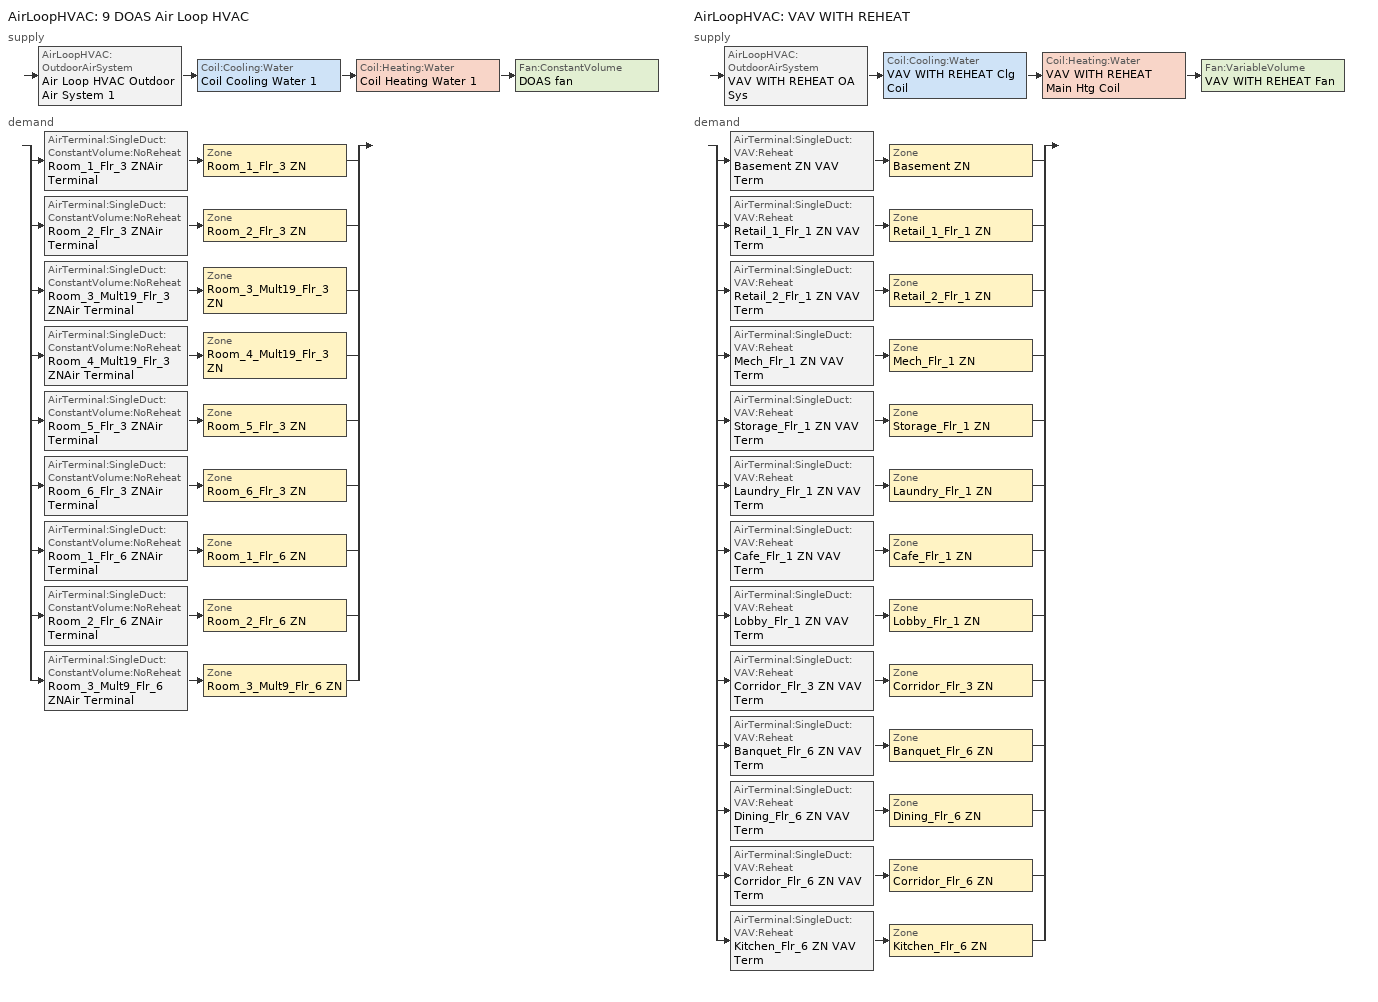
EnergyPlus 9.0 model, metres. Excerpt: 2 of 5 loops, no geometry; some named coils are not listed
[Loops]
AirLoopHVAC '9 DOAS Air Loop HVAC'
 supply: AirLoopHVAC:OutdoorAirSystem 'Air Loop HVAC Outdoor Air System 1' > Coil:Cooling:Water 'Coil Cooling Water 1' > Coil:Heating:Water 'Coil Heating Water 1' > Fan:ConstantVolume 'DOAS fan'
 demand: split
  | AirTerminal:SingleDuct:ConstantVolume:NoReheat 'Room_1_Flr_3 ZNAir Terminal' > Zone 'Room_1_Flr_3 ZN'
  | AirTerminal:SingleDuct:ConstantVolume:NoReheat 'Room_2_Flr_3 ZNAir Terminal' > Zone 'Room_2_Flr_3 ZN'
  | AirTerminal:SingleDuct:ConstantVolume:NoReheat 'Room_3_Mult19_Flr_3 ZNAir Terminal' > Zone 'Room_3_Mult19_Flr_3 ZN'
  | AirTerminal:SingleDuct:ConstantVolume:NoReheat 'Room_4_Mult19_Flr_3 ZNAir Terminal' > Zone 'Room_4_Mult19_Flr_3 ZN'
  | AirTerminal:SingleDuct:ConstantVolume:NoReheat 'Room_5_Flr_3 ZNAir Terminal' > Zone 'Room_5_Flr_3 ZN'
  | AirTerminal:SingleDuct:ConstantVolume:NoReheat 'Room_6_Flr_3 ZNAir Terminal' > Zone 'Room_6_Flr_3 ZN'
  | AirTerminal:SingleDuct:ConstantVolume:NoReheat 'Room_1_Flr_6 ZNAir Terminal' > Zone 'Room_1_Flr_6 ZN'
  | AirTerminal:SingleDuct:ConstantVolume:NoReheat 'Room_2_Flr_6 ZNAir Terminal' > Zone 'Room_2_Flr_6 ZN'
  | AirTerminal:SingleDuct:ConstantVolume:NoReheat 'Room_3_Mult9_Flr_6 ZNAir Terminal' > Zone 'Room_3_Mult9_Flr_6 ZN'
AirLoopHVAC 'VAV WITH REHEAT'
 supply: AirLoopHVAC:OutdoorAirSystem 'VAV WITH REHEAT OA Sys' > Coil:Cooling:Water 'VAV WITH REHEAT Clg Coil' > Coil:Heating:Water 'VAV WITH REHEAT Main Htg Coil' > Fan:VariableVolume 'VAV WITH REHEAT Fan'
 demand: split
  | AirTerminal:SingleDuct:VAV:Reheat 'Basement ZN VAV Term' > Zone 'Basement ZN'
  | AirTerminal:SingleDuct:VAV:Reheat 'Retail_1_Flr_1 ZN VAV Term' > Zone 'Retail_1_Flr_1 ZN'
  | AirTerminal:SingleDuct:VAV:Reheat 'Retail_2_Flr_1 ZN VAV Term' > Zone 'Retail_2_Flr_1 ZN'
  | AirTerminal:SingleDuct:VAV:Reheat 'Mech_Flr_1 ZN VAV Term' > Zone 'Mech_Flr_1 ZN'
  | AirTerminal:SingleDuct:VAV:Reheat 'Storage_Flr_1 ZN VAV Term' > Zone 'Storage_Flr_1 ZN'
  | AirTerminal:SingleDuct:VAV:Reheat 'Laundry_Flr_1 ZN VAV Term' > Zone 'Laundry_Flr_1 ZN'
  | AirTerminal:SingleDuct:VAV:Reheat 'Cafe_Flr_1 ZN VAV Term' > Zone 'Cafe_Flr_1 ZN'
  | AirTerminal:SingleDuct:VAV:Reheat 'Lobby_Flr_1 ZN VAV Term' > Zone 'Lobby_Flr_1 ZN'
  | AirTerminal:SingleDuct:VAV:Reheat 'Corridor_Flr_3 ZN VAV Term' > Zone 'Corridor_Flr_3 ZN'
  | AirTerminal:SingleDuct:VAV:Reheat 'Banquet_Flr_6 ZN VAV Term' > Zone 'Banquet_Flr_6 ZN'
  | AirTerminal:SingleDuct:VAV:Reheat 'Dining_Flr_6 ZN VAV Term' > Zone 'Dining_Flr_6 ZN'
  | AirTerminal:SingleDuct:VAV:Reheat 'Corridor_Flr_6 ZN VAV Term' > Zone 'Corridor_Flr_6 ZN'
  | AirTerminal:SingleDuct:VAV:Reheat 'Kitchen_Flr_6 ZN VAV Term' > Zone 'Kitchen_Flr_6 ZN'
[ZoneControl:Thermostat] Control Object Type 1=ThermostatSetpoint:DualSetpoint
Name | Zone or ZoneList | Control Type Schedule | Control Name 1
Banquet_Flr_6 ZN Thermostat | Banquet_Flr_6 ZN | Banquet_Flr_6 ZN Thermostat Schedule | LargeHotel Banquet Thermostat 2
Basement ZN Thermostat | Basement ZN | Basement ZN Thermostat Schedule | LargeHotel Basement Thermostat 1
Cafe_Flr_1 ZN Thermostat | Cafe_Flr_1 ZN | Cafe_Flr_1 ZN Thermostat Schedule | LargeHotel Cafe Thermostat 1
Corridor_Flr_3 ZN Thermostat | Corridor_Flr_3 ZN | Corridor_Flr_3 ZN Thermostat Schedule | LargeHotel Corridor2 Thermostat 1
Corridor_Flr_6 ZN Thermostat | Corridor_Flr_6 ZN | Corridor_Flr_6 ZN Thermostat Schedule | LargeHotel Corridor Thermostat 1
Dining_Flr_6 ZN Thermostat | Dining_Flr_6 ZN | Dining_Flr_6 ZN Thermostat Schedule | LargeHotel Banquet Thermostat 1
Kitchen_Flr_6 ZN Thermostat | Kitchen_Flr_6 ZN | Kitchen_Flr_6 ZN Thermostat Schedule | LargeHotel Kitchen Thermostat 1
Laundry_Flr_1 ZN Thermostat | Laundry_Flr_1 ZN | Laundry_Flr_1 ZN Thermostat Schedule | LargeHotel Laundry Thermostat 1
Lobby_Flr_1 ZN Thermostat | Lobby_Flr_1 ZN | Lobby_Flr_1 ZN Thermostat Schedule | LargeHotel Lobby Thermostat 1
Mech_Flr_1 ZN Thermostat | Mech_Flr_1 ZN | Mech_Flr_1 ZN Thermostat Schedule | LargeHotel Mechanical Thermostat 1
Retail_1_Flr_1 ZN Thermostat | Retail_1_Flr_1 ZN | Retail_1_Flr_1 ZN Thermostat Schedule | LargeHotel Retail Thermostat 1
Retail_2_Flr_1 ZN Thermostat | Retail_2_Flr_1 ZN | Retail_2_Flr_1 ZN Thermostat Schedule | LargeHotel Retail2 Thermostat 1
Room_1_Flr_3 ZN Thermostat | Room_1_Flr_3 ZN | Room_1_Flr_3 ZN Thermostat Schedule | LargeHotel GuestRoom Thermostat 3
Room_1_Flr_6 ZN Thermostat | Room_1_Flr_6 ZN | Room_1_Flr_6 ZN Thermostat Schedule | LargeHotel GuestRoom3 Thermostat 2
Room_2_Flr_3 ZN Thermostat | Room_2_Flr_3 ZN | Room_2_Flr_3 ZN Thermostat Schedule | LargeHotel GuestRoom Thermostat 4
Room_2_Flr_6 ZN Thermostat | Room_2_Flr_6 ZN | Room_2_Flr_6 ZN Thermostat Schedule | LargeHotel GuestRoom3 Thermostat 1
Room_3_Mult19_Flr_3 ZN Thermostat | Room_3_Mult19_Flr_3 ZN | Room_3_Mult19_Flr_3 ZN Thermostat Schedule | LargeHotel GuestRoom2 Thermostat 2
Room_3_Mult9_Flr_6 ZN Thermostat | Room_3_Mult9_Flr_6 ZN | Room_3_Mult9_Flr_6 ZN Thermostat Schedule | LargeHotel GuestRoom4 Thermostat 1
Room_4_Mult19_Flr_3 ZN Thermostat | Room_4_Mult19_Flr_3 ZN | Room_4_Mult19_Flr_3 ZN Thermostat Schedule | LargeHotel GuestRoom2 Thermostat 1
Room_5_Flr_3 ZN Thermostat | Room_5_Flr_3 ZN | Room_5_Flr_3 ZN Thermostat Schedule | LargeHotel GuestRoom Thermostat 2
Room_6_Flr_3 ZN Thermostat | Room_6_Flr_3 ZN | Room_6_Flr_3 ZN Thermostat Schedule | LargeHotel GuestRoom Thermostat 1
Storage_Flr_1 ZN Thermostat | Storage_Flr_1 ZN | Storage_Flr_1 ZN Thermostat Schedule | LargeHotel Storage Thermostat 1
[ThermostatSetpoint:DualSetpoint]
Name | Heating Setpoint Temperature Schedule | Cooling Setpoint Temperature Schedule
LargeHotel Banquet Thermostat 2; LargeHotel Basement Thermostat 1; LargeHotel Cafe Thermostat 1; LargeHotel Banquet Thermostat 1; LargeHotel Laundry Thermostat 1; LargeHotel Lobby Thermostat 1; LargeHotel Mechanical Thermostat 1; LargeHotel Retail Thermostat 1; LargeHotel Retail2 Thermostat 1; LargeHotel Storage Thermostat 1 | LargeHotel HtgSetp | LargeHotel ClgSetp
LargeHotel Corridor2 Thermostat 1; LargeHotel Corridor Thermostat 1 | LargeHotel Corridor HtgSetp | LargeHotel Corridor ClgSetp
LargeHotel Kitchen Thermostat 1 | LargeHotel Kitchen HtgSetp | LargeHotel Kitchen ClgSetp
LargeHotel GuestRoom Thermostat 3; LargeHotel GuestRoom3 Thermostat 2; LargeHotel GuestRoom Thermostat 4; LargeHotel GuestRoom3 Thermostat 1; LargeHotel GuestRoom2 Thermostat 2; LargeHotel GuestRoom4 Thermostat 1; LargeHotel GuestRoom2 Thermostat 1; LargeHotel GuestRoom Thermostat 2; LargeHotel GuestRoom Thermostat 1 | LargeHotel GuestRoom HtgSetp | LargeHotel GuestRoom ClgSetp
[AirTerminal:SingleDuct:VAV:Reheat] Availability Schedule=Always On Discrete; Maximum Air Flow Rate {m3/s}=Autosize; Zone Minimum Air Flow Input Method=Constant; Constant Minimum Air Flow Fraction=0.3; Fixed Minimum Air Flow Rate {m3/s}=0; Maximum Hot Water or Steam Flow Rate {m3/s}=Autosize; Minimum Hot Water or Steam Flow Rate {m3/s}=0; Convergence Tolerance=0.001; Damper Heating Action=Normal; Maximum Flow per Zone Floor Area During Reheat {m3/s-m2}=0; Maximum Flow Fraction During Reheat=0.5; Maximum Reheat Air Temperature {C}=40
Name | Reheat Coil
Banquet_Flr_6 ZN VAV Term | Banquet_Flr_6 ZN Rht Coil
Basement ZN VAV Term | Basement ZN Rht Coil
Cafe_Flr_1 ZN VAV Term | Cafe_Flr_1 ZN Rht Coil
Corridor_Flr_3 ZN VAV Term | Corridor_Flr_3 ZN Rht Coil
Corridor_Flr_6 ZN VAV Term | Corridor_Flr_6 ZN Rht Coil
Dining_Flr_6 ZN VAV Term | Dining_Flr_6 ZN Rht Coil
Kitchen_Flr_6 ZN VAV Term | Kitchen_Flr_6 ZN Rht Coil
Laundry_Flr_1 ZN VAV Term | Laundry_Flr_1 ZN Rht Coil
Lobby_Flr_1 ZN VAV Term | Lobby_Flr_1 ZN Rht Coil
Mech_Flr_1 ZN VAV Term | Mech_Flr_1 ZN Rht Coil
Retail_1_Flr_1 ZN VAV Term | Retail_1_Flr_1 ZN Rht Coil
Retail_2_Flr_1 ZN VAV Term | Retail_2_Flr_1 ZN Rht Coil
Storage_Flr_1 ZN VAV Term | Storage_Flr_1 ZN Rht Coil
[Coil:Heating:Water] Availability Schedule=Always On Discrete; U-Factor Times Area Value {W/K}=Autosize; Maximum Water Flow Rate {m3/s}=Autosize; Performance Input Method=UFactorTimesAreaAndDesignWaterFlowRate; Rated Capacity {W}=Autosize; Rated Ratio for Air and Water Convection=0.5
Name | Rated Inlet Water Temperature {C} | Rated Inlet Air Temperature {C} | Rated Outlet Water Temperature {C} | Rated Outlet Air Temperature {C}
Coil Heating Water 1 | 82.2 | 16.6 | 71.1 | 32.2
VAV WITH REHEAT Main Htg Coil | 82.2222 | 16.6667 | 71.1111 | 40
[Fan:ZoneExhaust] Fan Total Efficiency=0.0660786; Pressure Rise {Pa}=124.544; System Availability Manager Coupling Mode=Decoupled
Name | Availability Schedule | Maximum Flow Rate {m3/s} | Balanced Exhaust Fraction Schedule
Banquet_Flr_6 Exhaust Fan; Dining_Flr_6 Exhaust Fan | Always On | 0.943895
Kitchen_Flr_6 Exhaust Fan | HotelLarge Kitchen_Exhaust_SCH | 0.04448 | HotelLarge Kitchen Exhaust Fan Balanced Exhaust Fraction Schedule
Laundry_Flr_1 Exhaust Fan | Always On | 0.235974
[Zone equipment]
Banquet_Flr_6 ZN: Banquet_Flr_6 ZN VAV Term, Banquet_Flr_6 Exhaust Fan
Basement ZN: Basement ZN VAV Term
Cafe_Flr_1 ZN: Cafe_Flr_1 ZN VAV Term
Corridor_Flr_3 ZN: Corridor_Flr_3 ZN VAV Term
Corridor_Flr_6 ZN: Corridor_Flr_6 ZN VAV Term
Dining_Flr_6 ZN: Dining_Flr_6 ZN VAV Term, Dining_Flr_6 Exhaust Fan
Kitchen_Flr_6 ZN: Kitchen_Flr_6 ZN VAV Term, Kitchen_Flr_6 Exhaust Fan
Laundry_Flr_1 ZN: Laundry_Flr_1 ZN VAV Term, Laundry_Flr_1 Exhaust Fan
Lobby_Flr_1 ZN: Lobby_Flr_1 ZN VAV Term
Mech_Flr_1 ZN: Mech_Flr_1 ZN VAV Term
Retail_1_Flr_1 ZN: Retail_1_Flr_1 ZN VAV Term
Retail_2_Flr_1 ZN: Retail_2_Flr_1 ZN VAV Term
Room_1_Flr_3 ZN: Room_1_Flr_3 ZNFCU, Room_1_Flr_3 ZNAir Terminal
Room_1_Flr_6 ZN: Room_1_Flr_6 ZNFCU, Room_1_Flr_6 ZNAir Terminal
Room_2_Flr_3 ZN: Room_2_Flr_3 ZNFCU, Room_2_Flr_3 ZNAir Terminal
Room_2_Flr_6 ZN: Room_2_Flr_6 ZNFCU, Room_2_Flr_6 ZNAir Terminal
Room_3_Mult19_Flr_3 ZN: Room_3_Mult19_Flr_3 ZNFCU, Room_3_Mult19_Flr_3 ZNAir Terminal
Room_3_Mult9_Flr_6 ZN: Room_3_Mult9_Flr_6 ZNFCU, Room_3_Mult9_Flr_6 ZNAir Terminal
Room_4_Mult19_Flr_3 ZN: Room_4_Mult19_Flr_3 ZNFCU, Room_4_Mult19_Flr_3 ZNAir Terminal
Room_5_Flr_3 ZN: Room_5_Flr_3 ZNFCU, Room_5_Flr_3 ZNAir Terminal
Room_6_Flr_3 ZN: Room_6_Flr_3 ZNFCU, Room_6_Flr_3 ZNAir Terminal
Storage_Flr_1 ZN: Storage_Flr_1 ZN VAV Term
[Sizing:Zone] Zone Cooling Design Supply Air Temperature Input Method=SupplyAirTemperature; Zone Cooling Design Supply Air Temperature {C}=12.8; Zone Cooling Design Supply Air Temperature Difference {deltaC}=11.11; Zone Heating Design Supply Air Temperature Input Method=SupplyAirTemperature; Zone Heating Design Supply Air Temperature {C}=40; Zone Heating Design Supply Air Temperature Difference {deltaC}=11.11; Zone Cooling Design Supply Air Humidity Ratio {kgWater/kgDryAir}=0.0085; Zone Heating Design Supply Air Humidity Ratio {kgWater/kgDryAir}=0.008; Cooling Design Air Flow Method=DesignDayWithLimit; Cooling Design Air Flow Rate {m3/s}=0; Cooling Minimum Air Flow per Zone Floor Area {m3/s-m2}=0.000762; Heating Design Air Flow Method=DesignDay; Heating Design Air Flow Rate {m3/s}=0; Heating Maximum Air Flow per Zone Floor Area {m3/s-m2}=0.002032; Heating Maximum Air Flow {m3/s}=0.141576; Heating Maximum Air Flow Fraction=0.3; Account for Dedicated Outdoor Air System=No
Name | Design Specification Outdoor Air Object | Cooling Minimum Air Flow {m3/s} | Cooling Minimum Air Flow Fraction | Design Specification Zone Air Distribution Object
Banquet_Flr_6 ZN | LargeHotel Banquet Ventilation (13.8001529466 ft3/min-person | 0 | 0 | Banquet_Flr_6 ZN Design Spec Zone Air Dist
Basement ZN | LargeHotel Basement Ventilation (13.8001529466 ft3/min-person | 0 | 0 | Basement ZN Design Spec Zone Air Dist
Cafe_Flr_1 ZN | LargeHotel Cafe Ventilation (13.8001529466 ft3/min-person | 0 | 0 | Cafe_Flr_1 ZN Design Spec Zone Air Dist
Corridor_Flr_3 ZN | LargeHotel Corridor2 Ventilation (13.8001529466 ft3/min-person | 0 | 0 | Corridor_Flr_3 ZN Design Spec Zone Air Dist
Corridor_Flr_6 ZN | LargeHotel Corridor Ventilation (13.8001529466 ft3/min-person | 0 | 0 | Corridor_Flr_6 ZN Design Spec Zone Air Dist
Dining_Flr_6 ZN | LargeHotel Banquet Ventilation (13.8001529466 ft3/min-person | 0 | 0 | Dining_Flr_6 ZN Design Spec Zone Air Dist
Kitchen_Flr_6 ZN | LargeHotel Kitchen Ventilation (13.8001529466 ft3/min-person | 0 | 0.7 | Kitchen_Flr_6 ZN Design Spec Zone Air Dist
Laundry_Flr_1 ZN | LargeHotel Laundry Ventilation (13.8001529466 ft3/min-person | 0.235679 | 0 | Laundry_Flr_1 ZN Design Spec Zone Air Dist
Lobby_Flr_1 ZN | LargeHotel Lobby Ventilation (13.8001529466 ft3/min-person | 0 | 0 | Lobby_Flr_1 ZN Design Spec Zone Air Dist
Mech_Flr_1 ZN | LargeHotel Mechanical Ventilation (13.8001529466 ft3/min-person | 0 | 0 | Mech_Flr_1 ZN Design Spec Zone Air Dist
Retail_1_Flr_1 ZN | LargeHotel Retail Ventilation (13.8001529466 ft3/min-person | 0 | 0 | Retail_1_Flr_1 ZN Design Spec Zone Air Dist
Retail_2_Flr_1 ZN | LargeHotel Retail2 Ventilation (13.8001529466 ft3/min-person | 0 | 0 | Retail_2_Flr_1 ZN Design Spec Zone Air Dist
Room_1_Flr_3 ZN | LargeHotel GuestRoom Ventilation (13.8001529466 ft3/min-person | 0 | 0 | Room_1_Flr_3 ZN Design Spec Zone Air Dist
Room_1_Flr_6 ZN | LargeHotel GuestRoom3 Ventilation (13.8001529466 ft3/min-person | 0 | 0 | Room_1_Flr_6 ZN Design Spec Zone Air Dist
Room_2_Flr_3 ZN | LargeHotel GuestRoom Ventilation (13.8001529466 ft3/min-person | 0 | 0 | Room_2_Flr_3 ZN Design Spec Zone Air Dist
Room_2_Flr_6 ZN | LargeHotel GuestRoom3 Ventilation (13.8001529466 ft3/min-person | 0 | 0 | Room_2_Flr_6 ZN Design Spec Zone Air Dist
Room_3_Mult19_Flr_3 ZN | LargeHotel GuestRoom2 Ventilation (13.8001529466 ft3/min-person | 0 | 0 | Room_3_Mult19_Flr_3 ZN Design Spec Zone Air Dist
Room_3_Mult9_Flr_6 ZN | LargeHotel GuestRoom4 Ventilation (13.8001529466 ft3/min-person | 0 | 0 | Room_3_Mult9_Flr_6 ZN Design Spec Zone Air Dist
Room_4_Mult19_Flr_3 ZN | LargeHotel GuestRoom2 Ventilation (13.8001529466 ft3/min-person | 0 | 0 | Room_4_Mult19_Flr_3 ZN Design Spec Zone Air Dist
Room_5_Flr_3 ZN | LargeHotel GuestRoom Ventilation (13.8001529466 ft3/min-person | 0 | 0 | Room_5_Flr_3 ZN Design Spec Zone Air Dist
Room_6_Flr_3 ZN | LargeHotel GuestRoom Ventilation (13.8001529466 ft3/min-person | 0 | 0 | Room_6_Flr_3 ZN Design Spec Zone Air Dist
Storage_Flr_1 ZN | LargeHotel Storage Ventilation (13.8001529466 ft3/min-person | 0 | 0 | Storage_Flr_1 ZN Design Spec Zone Air Dist
[DesignSpecification:ZoneAirDistribution] Zone Air Distribution Effectiveness in Cooling Mode=1; Zone Air Distribution Effectiveness in Heating Mode=1
Banquet_Flr_6 ZN Design Spec Zone Air Dist; Basement ZN Design Spec Zone Air Dist; Cafe_Flr_1 ZN Design Spec Zone Air Dist; Corridor_Flr_3 ZN Design Spec Zone Air Dist; Corridor_Flr_6 ZN Design Spec Zone Air Dist; Dining_Flr_6 ZN Design Spec Zone Air Dist; Kitchen_Flr_6 ZN Design Spec Zone Air Dist; Laundry_Flr_1 ZN Design Spec Zone Air Dist; Lobby_Flr_1 ZN Design Spec Zone Air Dist; Mech_Flr_1 ZN Design Spec Zone Air Dist; Retail_1_Flr_1 ZN Design Spec Zone Air Dist; Retail_2_Flr_1 ZN Design Spec Zone Air Dist; Room_1_Flr_3 ZN Design Spec Zone Air Dist; Room_1_Flr_6 ZN Design Spec Zone Air Dist; Room_2_Flr_3 ZN Design Spec Zone Air Dist; Room_2_Flr_6 ZN Design Spec Zone Air Dist; Room_3_Mult19_Flr_3 ZN Design Spec Zone Air Dist; Room_3_Mult9_Flr_6 ZN Design Spec Zone Air Dist; Room_4_Mult19_Flr_3 ZN Design Spec Zone Air Dist; Room_5_Flr_3 ZN Design Spec Zone Air Dist; Room_6_Flr_3 ZN Design Spec Zone Air Dist; Storage_Flr_1 ZN Design Spec Zone Air Dist
[Controller:MechanicalVentilation] Demand Controlled Ventilation=No; System Outdoor Air Method=ZoneSum
Name | Availability Schedule | Zone Name 1 | Design Specification Outdoor Air Object Name 1 | Design Specification Zone Air Distribution Object Name 1 | Zone Name 2 | Design Specification Outdoor Air Object Name 2 | Design Specification Zone Air Distribution Object Name 2 | Zone Name 3 | Design Specification Outdoor Air Object Name 3 | Design Specification Zone Air Distribution Object Name 3 | Zone Name 4 | Design Specification Outdoor Air Object Name 4 | Design Specification Zone Air Distribution Object Name 4 | Zone Name 5 | Design Specification Outdoor Air Object Name 5 | Design Specification Zone Air Distribution Object Name 5 | Zone Name 6 | Design Specification Outdoor Air Object Name 6 | Design Specification Zone Air Distribution Object Name 6 | Zone Name 7 | Design Specification Outdoor Air Object Name 7 | Design Specification Zone Air Distribution Object Name 7 | Zone Name 8 | Design Specification Outdoor Air Object Name 8 | Design Specification Zone Air Distribution Object Name 8 | Zone Name 9 | Design Specification Outdoor Air Object Name 9 | Design Specification Zone Air Distribution Object Name 9 | Zone Name 10 | Design Specification Outdoor Air Object Name 10 | Design Specification Zone Air Distribution Object Name 10 | Zone Name 11 | Design Specification Outdoor Air Object Name 11 | Design Specification Zone Air Distribution Object Name 11 | Zone Name 12 | Design Specification Outdoor Air Object Name 12 | Design Specification Zone Air Distribution Object Name 12 | Zone Name 13 | Design Specification Outdoor Air Object Name 13 | Design Specification Zone Air Distribution Object Name 13
VAV WITH REHEAT Vent Controller | HotelLarge HVACOperationSchd | Banquet_Flr_6 ZN | LargeHotel Banquet Ventilation (13.8001529466 ft3/min-person | Banquet_Flr_6 ZN Design Spec Zone Air Dist | Basement ZN | LargeHotel Basement Ventilation (13.8001529466 ft3/min-person | Basement ZN Design Spec Zone Air Dist | Cafe_Flr_1 ZN | LargeHotel Cafe Ventilation (13.8001529466 ft3/min-person | Cafe_Flr_1 ZN Design Spec Zone Air Dist | Corridor_Flr_3 ZN | LargeHotel Corridor2 Ventilation (13.8001529466 ft3/min-person | Corridor_Flr_3 ZN Design Spec Zone Air Dist | Corridor_Flr_6 ZN | LargeHotel Corridor Ventilation (13.8001529466 ft3/min-person | Corridor_Flr_6 ZN Design Spec Zone Air Dist | Dining_Flr_6 ZN | LargeHotel Banquet Ventilation (13.8001529466 ft3/min-person | Dining_Flr_6 ZN Design Spec Zone Air Dist | Kitchen_Flr_6 ZN | LargeHotel Kitchen Ventilation (13.8001529466 ft3/min-person | Kitchen_Flr_6 ZN Design Spec Zone Air Dist | Laundry_Flr_1 ZN | LargeHotel Laundry Ventilation (13.8001529466 ft3/min-person | Laundry_Flr_1 ZN Design Spec Zone Air Dist | Lobby_Flr_1 ZN | LargeHotel Lobby Ventilation (13.8001529466 ft3/min-person | Lobby_Flr_1 ZN Design Spec Zone Air Dist | Mech_Flr_1 ZN | LargeHotel Mechanical Ventilation (13.8001529466 ft3/min-person | Mech_Flr_1 ZN Design Spec Zone Air Dist | Retail_1_Flr_1 ZN | LargeHotel Retail Ventilation (13.8001529466 ft3/min-person | Retail_1_Flr_1 ZN Design Spec Zone Air Dist | Retail_2_Flr_1 ZN | LargeHotel Retail2 Ventilation (13.8001529466 ft3/min-person | Retail_2_Flr_1 ZN Design Spec Zone Air Dist | Storage_Flr_1 ZN | LargeHotel Storage Ventilation (13.8001529466 ft3/min-person | Storage_Flr_1 ZN Design Spec Zone Air Dist
Controller Mechanical Ventilation 1 | Always On Discrete | Room_1_Flr_3 ZN | LargeHotel GuestRoom Ventilation (13.8001529466 ft3/min-person | Room_1_Flr_3 ZN Design Spec Zone Air Dist | Room_1_Flr_6 ZN | LargeHotel GuestRoom3 Ventilation (13.8001529466 ft3/min-person | Room_1_Flr_6 ZN Design Spec Zone Air Dist | Room_2_Flr_3 ZN | LargeHotel GuestRoom Ventilation (13.8001529466 ft3/min-person | Room_2_Flr_3 ZN Design Spec Zone Air Dist | Room_2_Flr_6 ZN | LargeHotel GuestRoom3 Ventilation (13.8001529466 ft3/min-person | Room_2_Flr_6 ZN Design Spec Zone Air Dist | Room_3_Mult19_Flr_3 ZN | LargeHotel GuestRoom2 Ventilation (13.8001529466 ft3/min-person | Room_3_Mult19_Flr_3 ZN Design Spec Zone Air Dist | Room_3_Mult9_Flr_6 ZN | LargeHotel GuestRoom4 Ventilation (13.8001529466 ft3/min-person | Room_3_Mult9_Flr_6 ZN Design Spec Zone Air Dist | Room_4_Mult19_Flr_3 ZN | LargeHotel GuestRoom2 Ventilation (13.8001529466 ft3/min-person | Room_4_Mult19_Flr_3 ZN Design Spec Zone Air Dist | Room_5_Flr_3 ZN | LargeHotel GuestRoom Ventilation (13.8001529466 ft3/min-person | Room_5_Flr_3 ZN Design Spec Zone Air Dist | Room_6_Flr_3 ZN | LargeHotel GuestRoom Ventilation (13.8001529466 ft3/min-person | Room_6_Flr_3 ZN Design Spec Zone Air Dist
[DesignSpecification:OutdoorAir] Outdoor Air Method=Sum; Outdoor Air Flow per Person {m3/s-person}=0.00651295; Outdoor Air Flow per Zone {m3/s}=0; Outdoor Air Flow Air Changes per Hour {1/hr}=0
Name | Outdoor Air Flow per Zone Floor Area {m3/s-m2}
LargeHotel Banquet Ventilation (13.8001529466 ft3/min-person; LargeHotel Cafe Ventilation (13.8001529466 ft3/min-person; LargeHotel Laundry Ventilation (13.8001529466 ft3/min-person; LargeHotel Lobby Ventilation (13.8001529466 ft3/min-person; LargeHotel GuestRoom Ventilation (13.8001529466 ft3/min-person; LargeHotel GuestRoom3 Ventilation (13.8001529466 ft3/min-person; LargeHotel GuestRoom2 Ventilation (13.8001529466 ft3/min-person; LargeHotel GuestRoom4 Ventilation (13.8001529466 ft3/min-person | 0
LargeHotel Basement Ventilation (13.8001529466 ft3/min-person; LargeHotel Corridor2 Ventilation (13.8001529466 ft3/min-person; LargeHotel Corridor Ventilation (13.8001529466 ft3/min-person; LargeHotel Mechanical Ventilation (13.8001529466 ft3/min-person | 0.000254
LargeHotel Kitchen Ventilation (13.8001529466 ft3/min-person | 0.0023876
LargeHotel Retail Ventilation (13.8001529466 ft3/min-person; LargeHotel Retail2 Ventilation (13.8001529466 ft3/min-person | 0.001524
LargeHotel Storage Ventilation (13.8001529466 ft3/min-person | 0.000762
[Coil:Cooling:Water] Availability Schedule=Always On Discrete; Design Water Flow Rate {m3/s}=Autosize; Design Air Flow Rate {m3/s}=Autosize; Design Inlet Water Temperature {C}=Autosize; Design Inlet Air Temperature {C}=Autosize; Design Outlet Air Temperature {C}=Autosize; Design Inlet Air Humidity Ratio {kgWater/kgDryAir}=Autosize; Design Outlet Air Humidity Ratio {kgWater/kgDryAir}=Autosize; Type of Analysis=SimpleAnalysis; Heat Exchanger Configuration=CrossFlow
Coil Cooling Water 1; VAV WITH REHEAT Clg Coil
[AirTerminal:SingleDuct:ConstantVolume:NoReheat] Availability Schedule=Always On Discrete; Maximum Air Flow Rate {m3/s}=AutoSize
Room_1_Flr_3 ZNAir Terminal; Room_1_Flr_6 ZNAir Terminal; Room_2_Flr_3 ZNAir Terminal; Room_2_Flr_6 ZNAir Terminal; Room_3_Mult19_Flr_3 ZNAir Terminal; Room_3_Mult9_Flr_6 ZNAir Terminal; Room_4_Mult19_Flr_3 ZNAir Terminal; Room_5_Flr_3 ZNAir Terminal; Room_6_Flr_3 ZNAir Terminal
[AirLoopHVAC] Design Supply Air Flow Rate {m3/s}=AutoSize
9 DOAS Air Loop HVAC; VAV WITH REHEAT
[Sizing:System] Type of Load to Size On=Sensible; Design Outdoor Air Flow Rate {m3/s}=Autosize; Central Heating Maximum System Air Flow Ratio=0.3; Preheat Design Temperature {C}=7; Preheat Design Humidity Ratio {kgWater/kgDryAir}=0.008; Precool Design Temperature {C}=12.8; Precool Design Humidity Ratio {kgWater/kgDryAir}=0.008; Central Cooling Design Supply Air Temperature {C}=12.8; Type of Zone Sum to Use=Coincident; Central Cooling Design Supply Air Humidity Ratio {kgWater/kgDryAir}=0.0085; Central Heating Design Supply Air Humidity Ratio {kgWater/kgDryAir}=0.008; Cooling Supply Air Flow Rate Method=DesignDay; Cooling Supply Air Flow Rate {m3/s}=0; Cooling Supply Air Flow Rate Per Floor Area {m3/s-m2}=0.00996765; Cooling Fraction of Autosized Cooling Supply Air Flow Rate=1; Cooling Supply Air Flow Rate Per Unit Cooling Capacity {m3/s-W}=3.94755e-05; Heating Supply Air Flow Rate Method=DesignDay; Heating Supply Air Flow Rate {m3/s}=0; Heating Supply Air Flow Rate Per Floor Area {m3/s-m2}=0.00996765; Heating Fraction of Autosized Heating Supply Air Flow Rate=1; Heating Fraction of Autosized Cooling Supply Air Flow Rate=1; Heating Supply Air Flow Rate Per Unit Heating Capacity {m3/s-W}=3.15882e-05; System Outdoor Air Method=ZoneSum; Zone Maximum Outdoor Air Fraction=1; Cooling Design Capacity Method=CoolingDesignCapacity; Cooling Design Capacity {W}=Autosize; Cooling Design Capacity Per Floor Area {W/m2}=234.7; Fraction of Autosized Cooling Design Capacity=1; Heating Design Capacity Method=HeatingDesignCapacity; Heating Design Capacity {W}=Autosize; Heating Design Capacity Per Floor Area {W/m2}=157; Fraction of Autosized Heating Design Capacity=1; Central Cooling Capacity Control Method=OnOff
Name | Central Heating Design Supply Air Temperature {C} | 100% Outdoor Air in Cooling | 100% Outdoor Air in Heating
9 DOAS Air Loop HVAC | 16.7 | Yes | Yes
VAV WITH REHEAT | 16.6667 | No | No
[Controller:WaterCoil] Control Variable=Temperature; Actuator Variable=Flow; Maximum Actuated Flow {m3/s}=Autosize; Minimum Actuated Flow {m3/s}=0
Name | Action | Controller Convergence Tolerance {deltaC}
Controller Water Coil 15; VAV WITH REHEAT Clg Coil Controller | Reverse | Autosize
Controller Water Coil 14; VAV WITH REHEAT Main Htg Coil Controller | Normal | 0.0001
[Controller:OutdoorAir] Minimum Outdoor Air Flow Rate {m3/s}=0; Maximum Outdoor Air Flow Rate {m3/s}=Autosize; Economizer Control Action Type=ModulateFlow; Lockout Type=LockoutWithCompressor; Minimum Limit Type=FixedMinimum; High Humidity Control=No; Control High Indoor Humidity Based on Outdoor Humidity Ratio=Yes
Name | Economizer Control Type | Minimum Outdoor Air Schedule | Minimum Fraction of Outdoor Air Schedule | Mechanical Ventilation Controller | Heat Recovery Bypass Control Type
DOAS OA Controller | NoEconomizer | Always On Discrete | HotelLarge FLR_3_DOAS_OAminOAFracSchedule | Controller Mechanical Ventilation 1 | BypassWhenWithinEconomizerLimits
VAV WITH REHEAT OA Controller | DifferentialEnthalpy | HotelLarge HVACOperationSchd |  | VAV WITH REHEAT Vent Controller | BypassWhenOAFlowGreaterThanMinimum
[SetpointManager:MixedAir] Control Variable=Temperature
Node 142 OS Default SPM; Node 139 OS Default SPM; Node 136 OS Default SPM; Node 64 OS Default SPM; Node 59 OS Default SPM; Node 56 OS Default SPM
[Fan:ConstantVolume]
DOAS fan: Availability Schedule=HotelLarge HVACOperationSchd; Fan Total Efficiency=0.56875; Pressure Rise {Pa}=622.722; Maximum Flow Rate {m3/s}=2.0512; Motor Efficiency=0.875; Motor In Airstream Fraction=1
[SetpointManager:OutdoorAirReset]
Setpoint Manager Outdoor Air Reset 1: Control Variable=Temperature; Setpoint at Outdoor Low Temperature {C}=15.5; Outdoor Low Temperature {C}=15.5; Setpoint at Outdoor High Temperature {C}=12.8; Outdoor High Temperature {C}=21
[Fan:VariableVolume]
VAV WITH REHEAT Fan: Availability Schedule=HotelLarge HVACOperationSchd; Fan Total Efficiency=0.61425; Pressure Rise {Pa}=1389.92; Maximum Flow Rate {m3/s}=AutoSize; Fan Power Minimum Flow Rate Input Method=Fraction; Fan Power Minimum Flow Fraction=0.7; Fan Power Minimum Air Flow Rate {m3/s}=0; Motor Efficiency=0.945; Motor In Airstream Fraction=1; Fan Power Coefficient 1=0.1631; Fan Power Coefficient 2=1.5901; Fan Power Coefficient 3=-0.8817; Fan Power Coefficient 4=0.1281; Fan Power Coefficient 5=0
[SetpointManager:Scheduled]
13 Zone VAV supply air setpoint manager: Control Variable=Temperature; Schedule=Supply Air Temp - 55.04F
[Refrigeration:System] Minimum Condensing Temperature {C}=21; Refrigeration System Working Fluid Type=R404a; Suction Temperature Control Type=ConstantSuctionTemperature; Sum UA Suction Piping {W/K}=0; Suction Piping Zone=Kitchen_Flr_6 ZN; Number of Compressor Stages=1; Intercooler Type=None; Shell-and-Coil Intercooler Effectiveness=0.8
Name | Refrigerated Case or Walkin or CaseAndWalkInList | Refrigeration Condenser | Compressor or CompressorList
Refrigeration System 1 | Refrigeration System 1 Case and Walkin List | Refrigeration Condenser Air Cooled 1 | Refrigeration System 1 Compressor List
Refrigeration System 2 | Refrigeration System 2 Case and Walkin List | Refrigeration Condenser Air Cooled 2 | Refrigeration System 2 Compressor List
[Refrigeration:CaseAndWalkInList]
Name | Case or WalkIn Name 1
Refrigeration System 1 Case and Walkin List | Kitchen_Flr_6 ZN Walkin Freezer
Refrigeration System 2 Case and Walkin List | Kitchen_Flr_6 ZN Display Case
[Refrigeration:Case] Availability Schedule=Always On Discrete; Zone=Kitchen_Flr_6 ZN; Rated Ambient Temperature {C}=23.8889; Rated Ambient Relative Humidity {percent}=55; Latent Case Credit Curve Type=CaseTemperatureMethod; Fraction of Lighting Energy to Case=1; Case Anti-Sweat Heater Power per Unit Length {W/m}=0; Minimum Anti-Sweat Heater Power per Unit Length {W/m}=0; Anti-Sweat Heater Control Type=None; Humidity at Zero Anti-Sweat Heater Energy {percent}=0; Case Height {m}=0; Defrost Energy Correction Curve Type=None; Average Refrigerant Charge Inventory {kg/m}=0
Name | Rated Total Cooling Capacity per Unit Length {W/m} | Rated Latent Heat Ratio | Rated Runtime Fraction | Case Length {m} | Case Operating Temperature {C} | Latent Case Credit Curve | Standard Case Fan Power per Unit Length {W/m} | Operating Case Fan Power per Unit Length {W/m} | Standard Case Lighting Power per Unit Length {W/m} | Fraction of Anti-Sweat Heater Energy to Case | Case Defrost Power per Unit Length {W/m} | Case Defrost Type | Case Defrost Schedule | Case Defrost Drip-Down Schedule | Under Case HVAC Return Air Fraction | Refrigerated Case Restocking Schedule | Case Credit Fraction Schedule
Kitchen_Flr_6 ZN Walkin Freezer | 367 | 0.1 | 0.4 | 7.32 | -23 | Single Shelf Horizontal Latent Energy Multiplier_Pre2004 | 34 | 34 | 16.4 | 0 | 273 | Electric | Refrigeration Defrost Schedule | Refrigeration Defrost DripDown Schedule | 0 | HotelLarge Kitchen_Flr_6_Case:1_WALKINFREEZER_WalkInStockingSched | Refrigeration Case Credit Schedule
Kitchen_Flr_6 ZN Display Case | 734 | 0.08 | 0.85 | 3.66 | 2 | Multi Shelf Vertical Latent Energy Multiplier | 55 | 55 | 33 | 0.2 | 0 | OffCycle | Refrigeration Defrost Schedule 1 |  | 0.05 | HotelLarge Kitchen_Flr_6_Case:2_SELFCONTAINEDDISPLAYCASE_CaseStockingSched
[Refrigeration:Condenser:AirCooled] Rated Subcooling Temperature Difference {deltaC}=0; Condenser Fan Speed Control Type=VariableSpeed; Condenser Refrigerant Operating Charge Inventory {kg}=0; Condensate Receiver Refrigerant Inventory {kg}=0; Condensate Piping Refrigerant Inventory {kg}=0
Name | Rated Effective Total Heat Rejection Rate Curve | Rated Fan Power {W}
Refrigeration Condenser Air Cooled 1 | Refrigeration Condenser Air Cooled HR Curve | 350
Refrigeration Condenser Air Cooled 2 | Refrigeration Condenser Air Cooled HR Curve 1 | 750
[Refrigeration:CompressorList]
Name | Refrigeration Compressor Name 1
Refrigeration System 1 Compressor List | Refrigeration Compressor 1
Refrigeration System 2 Compressor List | Refrigeration Compressor 2
[Schedule:Compact]
Banquet_Flr_6 ZN Thermostat Schedule; Basement ZN Thermostat Schedule; Cafe_Flr_1 ZN Thermostat Schedule; Corridor_Flr_3 ZN Thermostat Schedule; Corridor_Flr_6 ZN Thermostat Schedule; Dining_Flr_6 ZN Thermostat Schedule; Kitchen_Flr_6 ZN Thermostat Schedule; Laundry_Flr_1 ZN Thermostat Schedule; Lobby_Flr_1 ZN Thermostat Schedule; Mech_Flr_1 ZN Thermostat Schedule; Retail_1_Flr_1 ZN Thermostat Schedule; Retail_2_Flr_1 ZN Thermostat Schedule; Room_1_Flr_3 ZN Thermostat Schedule; Room_1_Flr_6 ZN Thermostat Schedule; Room_2_Flr_3 ZN Thermostat Schedule; Room_2_Flr_6 ZN Thermostat Schedule; Room_3_Mult19_Flr_3 ZN Thermostat Schedule; Room_3_Mult9_Flr_6 ZN Thermostat Schedule; Room_4_Mult19_Flr_3 ZN Thermostat Schedule; Room_5_Flr_3 ZN Thermostat Schedule; Room_6_Flr_3 ZN Thermostat Schedule; Storage_Flr_1 ZN Thermostat Schedule: Through: 12/31, For: AllDays, Until: 24:00, 4
[Schedule:Day:Interval]
LargeHotel HtgSetp Default; LargeHotel HtgSetp Summer Design Day; LargeHotel HtgSetp Winter Design Day; LargeHotel Corridor HtgSetp Default; LargeHotel Corridor HtgSetp Summer Design Day; LargeHotel Corridor HtgSetp Winter Design Day; LargeHotel Kitchen HtgSetp Default; LargeHotel Kitchen HtgSetp Summer Design Day; LargeHotel Kitchen HtgSetp Winter Design Day; LargeHotel GuestRoom HtgSetp Default; LargeHotel GuestRoom HtgSetp Summer Design Day; LargeHotel GuestRoom HtgSetp Winter Design Day: No, 24:00, 21
LargeHotel ClgSetp Default; LargeHotel Corridor ClgSetp Default; LargeHotel Corridor ClgSetp Summer Design Day; LargeHotel Corridor ClgSetp Winter Design Day; LargeHotel Kitchen ClgSetp Default; LargeHotel Kitchen ClgSetp Summer Design Day; LargeHotel Kitchen ClgSetp Winter Design Day; LargeHotel GuestRoom ClgSetp Default; LargeHotel GuestRoom ClgSetp Summer Design Day; LargeHotel GuestRoom ClgSetp Winter Design Day: No, 24:00, 24
LargeHotel ClgSetp Summer Design Day; LargeHotel ClgSetp Winter Design Day: No, 07:00, 30, 24:00, 24
Always On Default; HotelLarge HVACOperationSchd Default; HotelLarge HVACOperationSchd Summer Design Day; HotelLarge HVACOperationSchd Winter Design Day; HotelLarge FLR_3_DOAS_OAminOAFracSchedule Default; HotelLarge FLR_3_DOAS_OAminOAFracSchedule Summer Design Day; HotelLarge FLR_3_DOAS_OAminOAFracSchedule Winter Design Day: No, 24:00, 1
HotelLarge Kitchen_Exhaust_SCH Default; HotelLarge Kitchen_Exhaust_SCH Summer Design Day; HotelLarge Kitchen_Exhaust_SCH Winter Design Day: No, 07:00, 0, 24:00, 1
HotelLarge Kitchen Exhaust Fan Balanced Exhaust Fraction Schedule Default; HotelLarge Kitchen Exhaust Fan Balanced Exhaust Fraction Schedule Summer Design Day; HotelLarge Kitchen Exhaust Fan Balanced Exhaust Fraction Schedule Winter Design Day: No, 07:00, 0, 24:00, 0.508715
HotelLarge Kitchen_Flr_6_Case:1_WALKINFREEZER_WalkInStockingSched Default: No, 04:00, 0, 05:00, 725, 06:00, 417, 07:00, 290, 24:00, 0
HotelLarge Kitchen_Flr_6_Case:1_WALKINFREEZER_WalkInStockingSched Summer Design Day; HotelLarge Kitchen_Flr_6_Case:1_WALKINFREEZER_WalkInStockingSched Winter Design Day; HotelLarge Kitchen_Flr_6_Case:1_WALKINFREEZER_WalkInStockingSched WntrDsn|SmrDsn|Wknd|Mon|Wed|Thu Day: No, 04:00, 0, 05:00, 125, 06:00, 117, 07:00, 90, 19:00, 0, 20:00, 125, 21:00, 117, 22:00, 90, 24:00, 0
HotelLarge Kitchen_Flr_6_Case:2_SELFCONTAINEDDISPLAYCASE_CaseStockingSched Default; HotelLarge Kitchen_Flr_6_Case:2_SELFCONTAINEDDISPLAYCASE_CaseStockingSched Summer Design Day; HotelLarge Kitchen_Flr_6_Case:2_SELFCONTAINEDDISPLAYCASE_CaseStockingSched Winter Design Day: No, 24:00, 0
Refrigeration Case Credit Schedule Default: No, 07:00, 0.2, 21:00, 0.4, 24:00, 0.2
Refrigeration Defrost DripDown Schedule Default: No, 11:00, 0, 11:30, 1, 23:00, 0, 23:30, 1, 24:00, 0
Refrigeration Defrost Schedule Default: No, 11:00, 0, 11:20, 1, 23:00, 0, 23:20, 1, 24:00, 0
Refrigeration Defrost Schedule Default 1: No, 23:20, 0, 24:00, 0
Supply Air Temp - 55.04F Default: No, 24:00, 12.8
[Schedule:Week:Daily]
LargeHotel HtgSetp Week Rule - Jan1-Dec31: LargeHotel HtgSetp Default, LargeHotel HtgSetp Default, LargeHotel HtgSetp Default, LargeHotel HtgSetp Default, LargeHotel HtgSetp Default, LargeHotel HtgSetp Default, LargeHotel HtgSetp Default, LargeHotel HtgSetp Default, LargeHotel HtgSetp Summer Design Day, LargeHotel HtgSetp Winter Design Day, LargeHotel HtgSetp Default, LargeHotel HtgSetp Default
LargeHotel ClgSetp Week Rule - Jan1-Dec31: LargeHotel ClgSetp Default, LargeHotel ClgSetp Default, LargeHotel ClgSetp Default, LargeHotel ClgSetp Default, LargeHotel ClgSetp Default, LargeHotel ClgSetp Default, LargeHotel ClgSetp Default, LargeHotel ClgSetp Default, LargeHotel ClgSetp Summer Design Day, LargeHotel ClgSetp Winter Design Day, LargeHotel ClgSetp Default, LargeHotel ClgSetp Default
Always On Week Rule - Jan1-Dec31: Always On Default, Always On Default, Always On Default, Always On Default, Always On Default, Always On Default, Always On Default, Always On Default, Always On Default, Always On Default, Always On Default, Always On Default
HotelLarge HVACOperationSchd Week Rule - Jan1-Dec31: HotelLarge HVACOperationSchd Default, HotelLarge HVACOperationSchd Default, HotelLarge HVACOperationSchd Default, HotelLarge HVACOperationSchd Default, HotelLarge HVACOperationSchd Default, HotelLarge HVACOperationSchd Default, HotelLarge HVACOperationSchd Default, HotelLarge HVACOperationSchd Default, HotelLarge HVACOperationSchd Summer Design Day, HotelLarge HVACOperationSchd Winter Design Day, HotelLarge HVACOperationSchd Default, HotelLarge HVACOperationSchd Default
LargeHotel Corridor HtgSetp Week Rule - Jan1-Dec31: LargeHotel Corridor HtgSetp Default, LargeHotel Corridor HtgSetp Default, LargeHotel Corridor HtgSetp Default, LargeHotel Corridor HtgSetp Default, LargeHotel Corridor HtgSetp Default, LargeHotel Corridor HtgSetp Default, LargeHotel Corridor HtgSetp Default, LargeHotel Corridor HtgSetp Default, LargeHotel Corridor HtgSetp Summer Design Day, LargeHotel Corridor HtgSetp Winter Design Day, LargeHotel Corridor HtgSetp Default, LargeHotel Corridor HtgSetp Default
LargeHotel Corridor ClgSetp Week Rule - Jan1-Dec31: LargeHotel Corridor ClgSetp Default, LargeHotel Corridor ClgSetp Default, LargeHotel Corridor ClgSetp Default, LargeHotel Corridor ClgSetp Default, LargeHotel Corridor ClgSetp Default, LargeHotel Corridor ClgSetp Default, LargeHotel Corridor ClgSetp Default, LargeHotel Corridor ClgSetp Default, LargeHotel Corridor ClgSetp Summer Design Day, LargeHotel Corridor ClgSetp Winter Design Day, LargeHotel Corridor ClgSetp Default, LargeHotel Corridor ClgSetp Default
LargeHotel Kitchen HtgSetp Week Rule - Jan1-Dec31: LargeHotel Kitchen HtgSetp Default, LargeHotel Kitchen HtgSetp Default, LargeHotel Kitchen HtgSetp Default, LargeHotel Kitchen HtgSetp Default, LargeHotel Kitchen HtgSetp Default, LargeHotel Kitchen HtgSetp Default, LargeHotel Kitchen HtgSetp Default, LargeHotel Kitchen HtgSetp Default, LargeHotel Kitchen HtgSetp Summer Design Day, LargeHotel Kitchen HtgSetp Winter Design Day, LargeHotel Kitchen HtgSetp Default, LargeHotel Kitchen HtgSetp Default
LargeHotel Kitchen ClgSetp Week Rule - Jan1-Dec31: LargeHotel Kitchen ClgSetp Default, LargeHotel Kitchen ClgSetp Default, LargeHotel Kitchen ClgSetp Default, LargeHotel Kitchen ClgSetp Default, LargeHotel Kitchen ClgSetp Default, LargeHotel Kitchen ClgSetp Default, LargeHotel Kitchen ClgSetp Default, LargeHotel Kitchen ClgSetp Default, LargeHotel Kitchen ClgSetp Summer Design Day, LargeHotel Kitchen ClgSetp Winter Design Day, LargeHotel Kitchen ClgSetp Default, LargeHotel Kitchen ClgSetp Default
HotelLarge Kitchen_Exhaust_SCH Week Rule - Jan1-Dec31: HotelLarge Kitchen_Exhaust_SCH Default, HotelLarge Kitchen_Exhaust_SCH Default, HotelLarge Kitchen_Exhaust_SCH Default, HotelLarge Kitchen_Exhaust_SCH Default, HotelLarge Kitchen_Exhaust_SCH Default, HotelLarge Kitchen_Exhaust_SCH Default, HotelLarge Kitchen_Exhaust_SCH Default, HotelLarge Kitchen_Exhaust_SCH Default, HotelLarge Kitchen_Exhaust_SCH Summer Design Day, HotelLarge Kitchen_Exhaust_SCH Winter Design Day, HotelLarge Kitchen_Exhaust_SCH Default, HotelLarge Kitchen_Exhaust_SCH Default
HotelLarge Kitchen Exhaust Fan Balanced Exhaust Fraction Schedule Week Rule - Jan1-Dec31: HotelLarge Kitchen Exhaust Fan Balanced Exhaust Fraction Schedule Default, HotelLarge Kitchen Exhaust Fan Balanced Exhaust Fraction Schedule Default, HotelLarge Kitchen Exhaust Fan Balanced Exhaust Fraction Schedule Default, HotelLarge Kitchen Exhaust Fan Balanced Exhaust Fraction Schedule Default, HotelLarge Kitchen Exhaust Fan Balanced Exhaust Fraction Schedule Default, HotelLarge Kitchen Exhaust Fan Balanced Exhaust Fraction Schedule Default, HotelLarge Kitchen Exhaust Fan Balanced Exhaust Fraction Schedule Default, HotelLarge Kitchen Exhaust Fan Balanced Exhaust Fraction Schedule Default, HotelLarge Kitchen Exhaust Fan Balanced Exhaust Fraction Schedule Summer Design Day, HotelLarge Kitchen Exhaust Fan Balanced Exhaust Fraction Schedule Winter Design Day, HotelLarge Kitchen Exhaust Fan Balanced Exhaust Fraction Schedule Default, HotelLarge Kitchen Exhaust Fan Balanced Exhaust Fraction Schedule Default
LargeHotel GuestRoom HtgSetp Week Rule - Jan1-Dec31: LargeHotel GuestRoom HtgSetp Default, LargeHotel GuestRoom HtgSetp Default, LargeHotel GuestRoom HtgSetp Default, LargeHotel GuestRoom HtgSetp Default, LargeHotel GuestRoom HtgSetp Default, LargeHotel GuestRoom HtgSetp Default, LargeHotel GuestRoom HtgSetp Default, LargeHotel GuestRoom HtgSetp Default, LargeHotel GuestRoom HtgSetp Summer Design Day, LargeHotel GuestRoom HtgSetp Winter Design Day, LargeHotel GuestRoom HtgSetp Default, LargeHotel GuestRoom HtgSetp Default
LargeHotel GuestRoom ClgSetp Week Rule - Jan1-Dec31: LargeHotel GuestRoom ClgSetp Default, LargeHotel GuestRoom ClgSetp Default, LargeHotel GuestRoom ClgSetp Default, LargeHotel GuestRoom ClgSetp Default, LargeHotel GuestRoom ClgSetp Default, LargeHotel GuestRoom ClgSetp Default, LargeHotel GuestRoom ClgSetp Default, LargeHotel GuestRoom ClgSetp Default, LargeHotel GuestRoom ClgSetp Summer Design Day, LargeHotel GuestRoom ClgSetp Winter Design Day, LargeHotel GuestRoom ClgSetp Default, LargeHotel GuestRoom ClgSetp Default
HotelLarge FLR_3_DOAS_OAminOAFracSchedule Week Rule - Jan1-Dec31: HotelLarge FLR_3_DOAS_OAminOAFracSchedule Default, HotelLarge FLR_3_DOAS_OAminOAFracSchedule Default, HotelLarge FLR_3_DOAS_OAminOAFracSchedule Default, HotelLarge FLR_3_DOAS_OAminOAFracSchedule Default, HotelLarge FLR_3_DOAS_OAminOAFracSchedule Default, HotelLarge FLR_3_DOAS_OAminOAFracSchedule Default, HotelLarge FLR_3_DOAS_OAminOAFracSchedule Default, HotelLarge FLR_3_DOAS_OAminOAFracSchedule Default, HotelLarge FLR_3_DOAS_OAminOAFracSchedule Summer Design Day, HotelLarge FLR_3_DOAS_OAminOAFracSchedule Winter Design Day, HotelLarge FLR_3_DOAS_OAminOAFracSchedule Default, HotelLarge FLR_3_DOAS_OAminOAFracSchedule Default
HotelLarge Kitchen_Flr_6_Case:1_WALKINFREEZER_WalkInStockingSched Week Rule - Jan1-Dec31: HotelLarge Kitchen_Flr_6_Case:1_WALKINFREEZER_WalkInStockingSched WntrDsn|SmrDsn|Wknd|Mon|Wed|Thu Day, HotelLarge Kitchen_Flr_6_Case:1_WALKINFREEZER_WalkInStockingSched WntrDsn|SmrDsn|Wknd|Mon|Wed|Thu Day, HotelLarge Kitchen_Flr_6_Case:1_WALKINFREEZER_WalkInStockingSched Default, HotelLarge Kitchen_Flr_6_Case:1_WALKINFREEZER_WalkInStockingSched WntrDsn|SmrDsn|Wknd|Mon|Wed|Thu Day, HotelLarge Kitchen_Flr_6_Case:1_WALKINFREEZER_WalkInStockingSched WntrDsn|SmrDsn|Wknd|Mon|Wed|Thu Day, HotelLarge Kitchen_Flr_6_Case:1_WALKINFREEZER_WalkInStockingSched Default, HotelLarge Kitchen_Flr_6_Case:1_WALKINFREEZER_WalkInStockingSched WntrDsn|SmrDsn|Wknd|Mon|Wed|Thu Day, HotelLarge Kitchen_Flr_6_Case:1_WALKINFREEZER_WalkInStockingSched Default, HotelLarge Kitchen_Flr_6_Case:1_WALKINFREEZER_WalkInStockingSched Summer Design Day, HotelLarge Kitchen_Flr_6_Case:1_WALKINFREEZER_WalkInStockingSched Winter Design Day, HotelLarge Kitchen_Flr_6_Case:1_WALKINFREEZER_WalkInStockingSched Default, HotelLarge Kitchen_Flr_6_Case:1_WALKINFREEZER_WalkInStockingSched Default
HotelLarge Kitchen_Flr_6_Case:2_SELFCONTAINEDDISPLAYCASE_CaseStockingSched Week Rule - Jan1-Dec31: HotelLarge Kitchen_Flr_6_Case:2_SELFCONTAINEDDISPLAYCASE_CaseStockingSched Default, HotelLarge Kitchen_Flr_6_Case:2_SELFCONTAINEDDISPLAYCASE_CaseStockingSched Default, HotelLarge Kitchen_Flr_6_Case:2_SELFCONTAINEDDISPLAYCASE_CaseStockingSched Default, HotelLarge Kitchen_Flr_6_Case:2_SELFCONTAINEDDISPLAYCASE_CaseStockingSched Default, HotelLarge Kitchen_Flr_6_Case:2_SELFCONTAINEDDISPLAYCASE_CaseStockingSched Default, HotelLarge Kitchen_Flr_6_Case:2_SELFCONTAINEDDISPLAYCASE_CaseStockingSched Default, HotelLarge Kitchen_Flr_6_Case:2_SELFCONTAINEDDISPLAYCASE_CaseStockingSched Default, HotelLarge Kitchen_Flr_6_Case:2_SELFCONTAINEDDISPLAYCASE_CaseStockingSched Default, HotelLarge Kitchen_Flr_6_Case:2_SELFCONTAINEDDISPLAYCASE_CaseStockingSched Summer Design Day, HotelLarge Kitchen_Flr_6_Case:2_SELFCONTAINEDDISPLAYCASE_CaseStockingSched Winter Design Day, HotelLarge Kitchen_Flr_6_Case:2_SELFCONTAINEDDISPLAYCASE_CaseStockingSched Default, HotelLarge Kitchen_Flr_6_Case:2_SELFCONTAINEDDISPLAYCASE_CaseStockingSched Default
Refrigeration Case Credit Schedule Week Rule - Jan1-Dec31: Refrigeration Case Credit Schedule Default, Refrigeration Case Credit Schedule Default, Refrigeration Case Credit Schedule Default, Refrigeration Case Credit Schedule Default, Refrigeration Case Credit Schedule Default, Refrigeration Case Credit Schedule Default, Refrigeration Case Credit Schedule Default, Refrigeration Case Credit Schedule Default, Refrigeration Case Credit Schedule Default, Refrigeration Case Credit Schedule Default, Refrigeration Case Credit Schedule Default, Refrigeration Case Credit Schedule Default
Refrigeration Defrost DripDown Schedule Week Rule - Jan1-Dec31: Refrigeration Defrost DripDown Schedule Default, Refrigeration Defrost DripDown Schedule Default, Refrigeration Defrost DripDown Schedule Default, Refrigeration Defrost DripDown Schedule Default, Refrigeration Defrost DripDown Schedule Default, Refrigeration Defrost DripDown Schedule Default, Refrigeration Defrost DripDown Schedule Default, Refrigeration Defrost DripDown Schedule Default, Refrigeration Defrost DripDown Schedule Default, Refrigeration Defrost DripDown Schedule Default, Refrigeration Defrost DripDown Schedule Default, Refrigeration Defrost DripDown Schedule Default
Refrigeration Defrost Schedule Week Rule - Jan1-Dec31: Refrigeration Defrost Schedule Default, Refrigeration Defrost Schedule Default, Refrigeration Defrost Schedule Default, Refrigeration Defrost Schedule Default, Refrigeration Defrost Schedule Default, Refrigeration Defrost Schedule Default, Refrigeration Defrost Schedule Default, Refrigeration Defrost Schedule Default, Refrigeration Defrost Schedule Default, Refrigeration Defrost Schedule Default, Refrigeration Defrost Schedule Default, Refrigeration Defrost Schedule Default
Refrigeration Defrost Schedule 1 Week Rule - Jan1-Dec31: Refrigeration Defrost Schedule Default 1, Refrigeration Defrost Schedule Default 1, Refrigeration Defrost Schedule Default 1, Refrigeration Defrost Schedule Default 1, Refrigeration Defrost Schedule Default 1, Refrigeration Defrost Schedule Default 1, Refrigeration Defrost Schedule Default 1, Refrigeration Defrost Schedule Default 1, Refrigeration Defrost Schedule Default 1, Refrigeration Defrost Schedule Default 1, Refrigeration Defrost Schedule Default 1, Refrigeration Defrost Schedule Default 1
Supply Air Temp - 55.04F Week Rule - Jan1-Dec31: Supply Air Temp - 55.04F Default, Supply Air Temp - 55.04F Default, Supply Air Temp - 55.04F Default, Supply Air Temp - 55.04F Default, Supply Air Temp - 55.04F Default, Supply Air Temp - 55.04F Default, Supply Air Temp - 55.04F Default, Supply Air Temp - 55.04F Default, Supply Air Temp - 55.04F Default, Supply Air Temp - 55.04F Default, Supply Air Temp - 55.04F Default, Supply Air Temp - 55.04F Default
[Schedule:Year]
LargeHotel HtgSetp: LargeHotel HtgSetp Week Rule - Jan1-Dec31, 1, 1, 12, 31
LargeHotel ClgSetp: LargeHotel ClgSetp Week Rule - Jan1-Dec31, 1, 1, 12, 31
Always On: Always On Week Rule - Jan1-Dec31, 1, 1, 12, 31
HotelLarge HVACOperationSchd: HotelLarge HVACOperationSchd Week Rule - Jan1-Dec31, 1, 1, 12, 31
LargeHotel Corridor HtgSetp: LargeHotel Corridor HtgSetp Week Rule - Jan1-Dec31, 1, 1, 12, 31
LargeHotel Corridor ClgSetp: LargeHotel Corridor ClgSetp Week Rule - Jan1-Dec31, 1, 1, 12, 31
LargeHotel Kitchen HtgSetp: LargeHotel Kitchen HtgSetp Week Rule - Jan1-Dec31, 1, 1, 12, 31
LargeHotel Kitchen ClgSetp: LargeHotel Kitchen ClgSetp Week Rule - Jan1-Dec31, 1, 1, 12, 31
HotelLarge Kitchen_Exhaust_SCH: HotelLarge Kitchen_Exhaust_SCH Week Rule - Jan1-Dec31, 1, 1, 12, 31
HotelLarge Kitchen Exhaust Fan Balanced Exhaust Fraction Schedule: HotelLarge Kitchen Exhaust Fan Balanced Exhaust Fraction Schedule Week Rule - Jan1-Dec31, 1, 1, 12, 31
LargeHotel GuestRoom HtgSetp: LargeHotel GuestRoom HtgSetp Week Rule - Jan1-Dec31, 1, 1, 12, 31
LargeHotel GuestRoom ClgSetp: LargeHotel GuestRoom ClgSetp Week Rule - Jan1-Dec31, 1, 1, 12, 31
HotelLarge FLR_3_DOAS_OAminOAFracSchedule: HotelLarge FLR_3_DOAS_OAminOAFracSchedule Week Rule - Jan1-Dec31, 1, 1, 12, 31
HotelLarge Kitchen_Flr_6_Case:1_WALKINFREEZER_WalkInStockingSched: HotelLarge Kitchen_Flr_6_Case:1_WALKINFREEZER_WalkInStockingSched Week Rule - Jan1-Dec31, 1, 1, 12, 31
HotelLarge Kitchen_Flr_6_Case:2_SELFCONTAINEDDISPLAYCASE_CaseStockingSched: HotelLarge Kitchen_Flr_6_Case:2_SELFCONTAINEDDISPLAYCASE_CaseStockingSched Week Rule - Jan1-Dec31, 1, 1, 12, 31
Refrigeration Case Credit Schedule: Refrigeration Case Credit Schedule Week Rule - Jan1-Dec31, 1, 1, 12, 31
Refrigeration Defrost DripDown Schedule: Refrigeration Defrost DripDown Schedule Week Rule - Jan1-Dec31, 1, 1, 12, 31
Refrigeration Defrost Schedule: Refrigeration Defrost Schedule Week Rule - Jan1-Dec31, 1, 1, 12, 31
Refrigeration Defrost Schedule 1: Refrigeration Defrost Schedule 1 Week Rule - Jan1-Dec31, 1, 1, 12, 31
Supply Air Temp - 55.04F: Supply Air Temp - 55.04F Week Rule - Jan1-Dec31, 1, 1, 12, 31
[Schedule:Constant]
Always On Discrete: Hourly Value=1
[Curve:Cubic] Minimum Value of x {BasedOnField A2}=-35; Maximum Value of x {BasedOnField A2}=20
Name | Coefficient1 Constant | Coefficient2 x | Coefficient3 x**2 | Coefficient4 x**3
Multi Shelf Vertical Latent Energy Multiplier | 0.0265263 | 0.00107803 | -6.02558e-05 | 1.23732e-06
Single Shelf Horizontal Latent Energy Multiplier_Pre2004 | 0.020376 | 0.00024378 | 1.14e-05 | 1.811e-07
[Curve:Linear] Coefficient1 Constant=0; Coefficient2 x=22000; Minimum Value of x {BasedOnField A2}=5; Maximum Value of x {BasedOnField A2}=22.2
Refrigeration Condenser Air Cooled HR Curve; Refrigeration Condenser Air Cooled HR Curve 1
